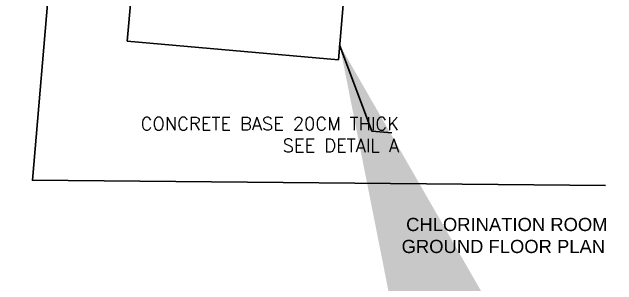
# Model space of a CAD drawing. Header units: inches. Extents: x 191440 to 383551, y 141411 to 284946.
# Drawn here: x 191669.84 to 191681.38, y 141505.81 to 141511.02 of the extents above; entities that cross this region are included whole.
import ezdxf

# ---------------------------------------------------------------- set-up
doc = ezdxf.new("R2010")
doc.units = ezdxf.units.IN
doc.header["$MEASUREMENT"] = 0
for name, color, linetype in [('HOME', 8, 'Continuous'), ('Sanitary', 6, 'Continuous'), ('VP', 7, 'Continuous')]:
    doc.layers.add(name, color=color, linetype=linetype)
doc.styles.add('ROMANS', font='romans', dxfattribs={"height": 1})
doc.styles.get("Standard").update_dxf_attribs({"font": 'txt.shx', "height": 0.2})
doc.dimstyles.new('osama', dxfattribs={"dimtxt": 50, "dimasz": 45, "dimexe": 0.18, "dimexo": 0.0625, "dimgap": 0.2, "dimtad": 0, "dimdec": 0, "dimzin": 0, "dimdsep": 46, "dimtxsty": 'ROMANS', "dimcen": 0, "dimse1": 1, "dimse2": 1, "dimclrd": 3, "dimclre": 3, "dimclrt": 5, "dimadec": 0, "dimazin": 0, "dimtfac": 0.6, "dimtdec": 0, "dimtmove": 2, "dimatfit": 3, "dimfxl": 1, "dimtolj": 1, "dimtzin": 0, "dimarcsym": 0})

msp = doc.modelspace()

# ---------------------------------------------------------------- linework, layer by layer
for p, q in [((191672.75274, 141518.61569), (191672.03942, 141510.46231)), ((191676.06725, 141510.10992), (191676.78058, 141518.2633)), ((191672.03942, 141510.46231), (191676.06725, 141510.10992))]:
    msp.add_line(p, q)
at = {"layer": 'HOME', "elevation": 678.405, "flags": 128}
msp.add_lwpolyline([(191689.90224, 141519.13642), (191671.24234, 141519.68666), (191670.22913, 141507.81046), (191681.16461, 141507.71204)], dxfattribs=at)

# ---------------------------------------------------------------- texts
at = {"color": 7, "insert": (191677.2241, 141509.01501), "char_height": 0.25, "attachment_point": 3, "style": 'ROMANS'}
msp.add_mtext('CONCRETE BASE 20CM THICK\\PSEE DETAIL A', dxfattribs=at)
at = {"layer": 'VP', "insert": (191679.2156, 141506.41914), "char_height": 0.342, "width": 506.4403967, "attachment_point": 8}
msp.add_mtext('{\\fArial|b0|i0|c238|p34;\\P\\fArial|b0|i0|c0|p34;\\P \\H0.7351x;CHLORINATION ROOM   \\PGROUND FLOOR PLAN}', dxfattribs=at)

# ---------------------------------------------------------------- leaders
at = {"layer": 'Sanitary', "ltscale": 0.5}
msp.add_leader([(191653.4749, 141520.58474), (191653.79451, 141519.51639), (191654.25774, 141519.47586)], dimstyle='osama', override={"dimasz": 100, "dimgap": 0.09}, dxfattribs=at)
at = {"layer": 'VP', "color": 252}
msp.add_leader([(191676.09213, 141510.39436), (191676.70886, 141508.74881), (191677.08854, 141508.71559)], dimstyle='osama', override={"dimasz": 100, "dimgap": 0.09}, dxfattribs=at)

doc.saveas('drawing.dxf')
